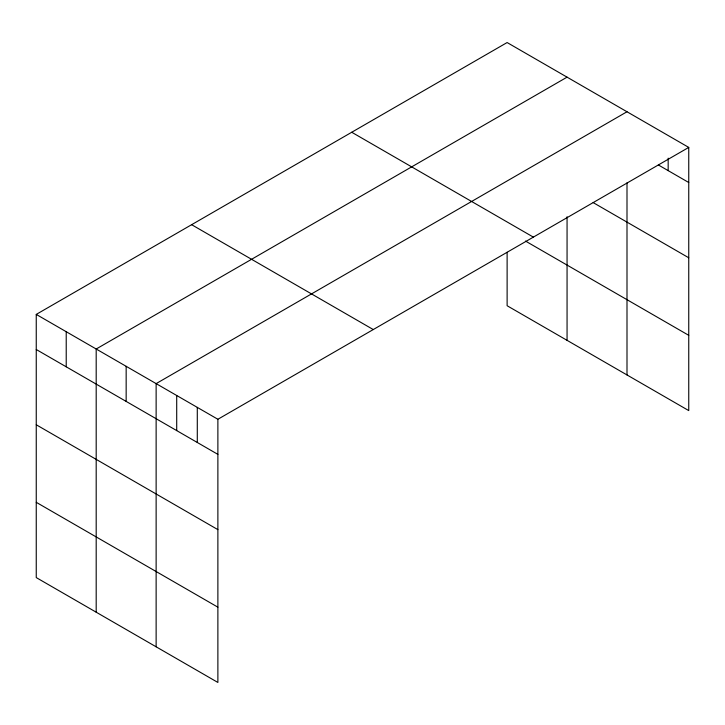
<?xml version="1.0" encoding="UTF-8"?>
<svg xmlns="http://www.w3.org/2000/svg" width="725" height="725" viewBox="0 0 725 725"><rect width="100%" height="100%" fill="white"/><g stroke="black" fill="none" stroke-linecap="round" stroke-linejoin="round"><path stroke-width="1.09" d="M688.75 147.411L217.881 419.267L217.881 682.452L36.25 577.589L36.25 314.405L507.119 42.548L688.75 147.411L688.75 410.595L507.119 305.733L507.119 252.282M567.059 77.158L96.189 349.006L96.189 612.19M626.998 111.759L156.129 383.616L156.129 646.8M658.363 164.965L688.75 182.51M593.159 202.592L688.75 257.774M351.734 132.258L533.364 237.12M525.489 241.072L688.75 335.331M191.636 224.696L373.266 329.558M36.25 314.405L217.881 419.267M36.25 349.504L217.881 454.367M36.25 424.768L217.881 529.631M36.25 502.316L217.881 607.178M668.169 158.168L668.169 170.62M626.998 182.854L626.998 374.943M567.059 216.739L567.059 340.333M197.291 407.387L197.291 442.477M176.71 395.497L176.71 430.596M126.159 366.315L126.159 401.405M66.22 331.706L66.22 366.805"/></g></svg>
